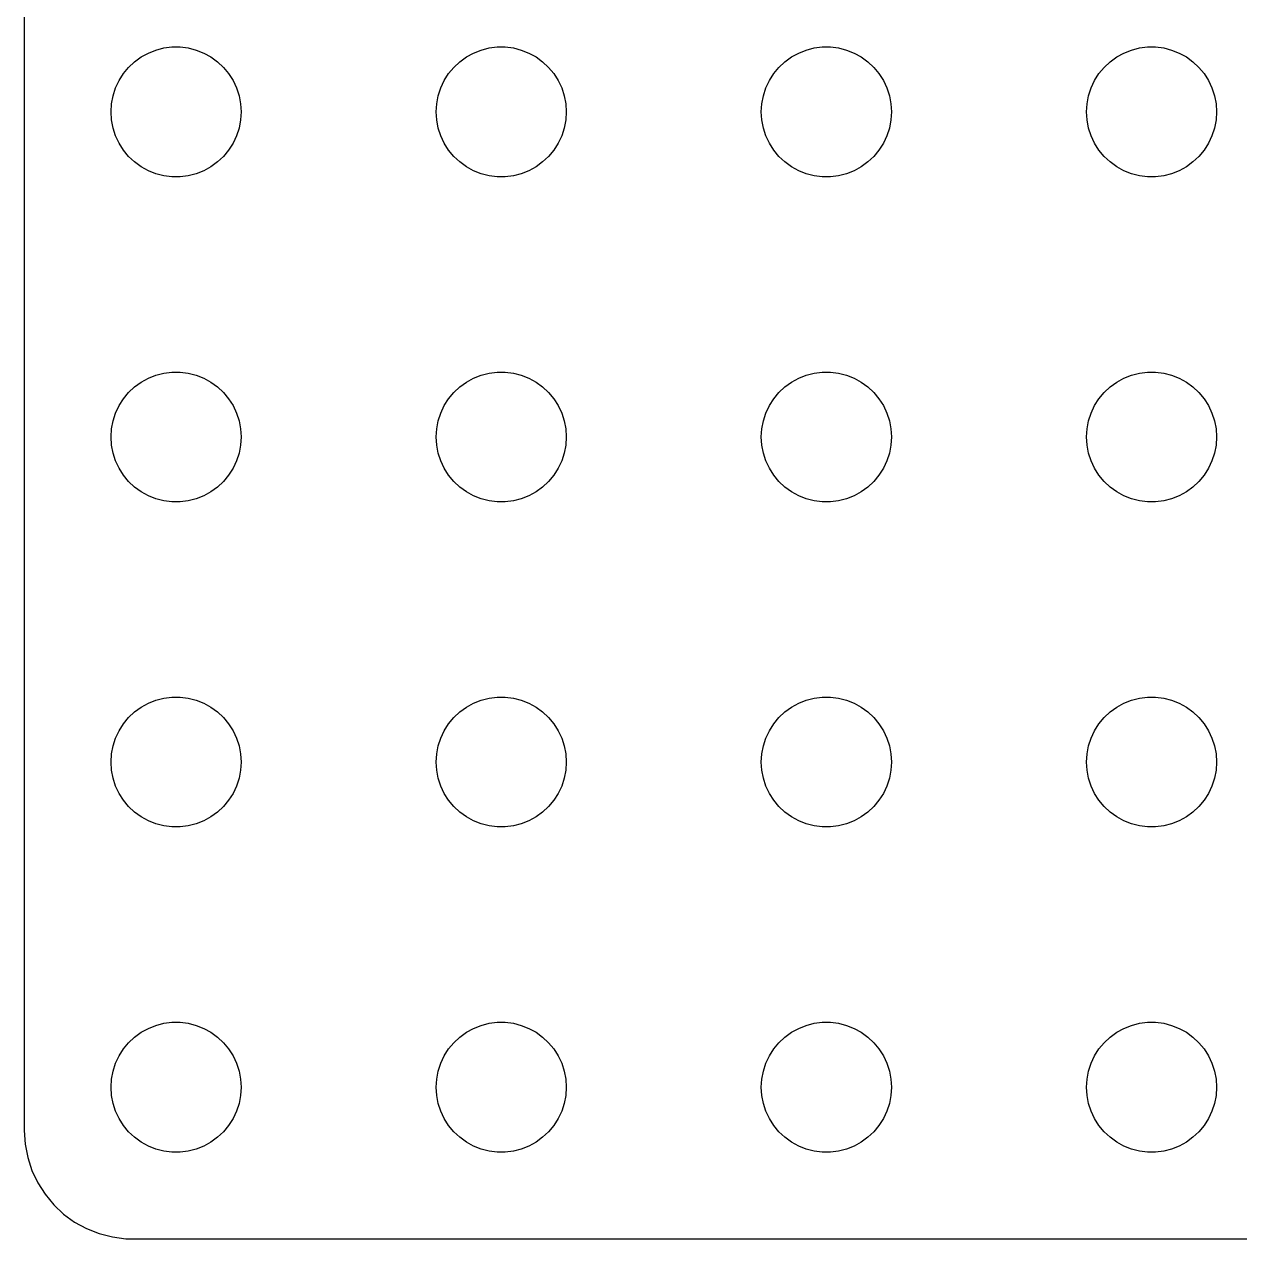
# Model space of a CAD drawing. Header units: metres. Extents: x -112 to 112, y -104 to 104.
# Drawn here: x -112 to -55.9, y -104.5 to -48.5 of the extents above; entities that cross this region are included whole.
import ezdxf

# ---------------------------------------------------------------- set-up
doc = ezdxf.new("R2010")
doc.units = ezdxf.units.M

msp = doc.modelspace()

# ---------------------------------------------------------------- linework, layer by layer
for p, q in [((-112, 99.5), (-112, -99.5)), ((-106.607, -49.967), (-106.277, -49.7855)), ((-106.277, -49.7855), (-105.927, -49.6468)), ((-105.927, -49.6468), (-105.562, -49.5531)), ((-105.562, -49.5531), (-105.188, -49.5059)), ((-105.188, -49.5059), (-104.812, -49.5059)), ((-104.812, -49.5059), (-104.438, -49.5531)), ((-104.438, -49.5531), (-104.073, -49.6468)), ((-104.073, -49.6468), (-103.723, -49.7855)), ((-103.723, -49.7855), (-103.393, -49.967)), ((-91.6075, -49.967), (-91.2773, -49.7855)), ((-91.2773, -49.7855), (-90.927, -49.6468)), ((-90.927, -49.6468), (-90.5621, -49.5531)), ((-90.5621, -49.5531), (-90.1884, -49.5059)), ((-90.1884, -49.5059), (-89.8116, -49.5059)), ((-89.8116, -49.5059), (-89.4379, -49.5531)), ((-89.4379, -49.5531), (-89.073, -49.6468)), ((-89.073, -49.6468), (-88.7227, -49.7855)), ((-88.7227, -49.7855), (-88.3925, -49.967)), ((-76.6075, -49.967), (-76.2773, -49.7855)), ((-76.2773, -49.7855), (-75.927, -49.6468)), ((-75.927, -49.6468), (-75.5621, -49.5531)), ((-75.5621, -49.5531), (-75.1884, -49.5059)), ((-75.1884, -49.5059), (-74.8116, -49.5059)), ((-74.8116, -49.5059), (-74.4379, -49.5531)), ((-74.4379, -49.5531), (-74.073, -49.6468)), ((-74.073, -49.6468), (-73.7227, -49.7855)), ((-73.7227, -49.7855), (-73.3925, -49.967)), ((-61.6075, -49.967), (-61.2773, -49.7855)), ((-61.2773, -49.7855), (-60.927, -49.6468)), ((-60.927, -49.6468), (-60.5621, -49.5531)), ((-60.5621, -49.5531), (-60.1884, -49.5059)), ((-60.1884, -49.5059), (-59.8116, -49.5059)), ((-59.8116, -49.5059), (-59.4379, -49.5531)), ((-59.4379, -49.5531), (-59.0729, -49.6468)), ((-59.0729, -49.6468), (-58.7227, -49.7855)), ((-58.7227, -49.7855), (-58.3925, -49.967)), ((-107.427, -50.7366), (-107.187, -50.4464)), ((-107.187, -50.4464), (-106.912, -50.1885)), ((-106.912, -50.1885), (-106.607, -49.967)), ((-103.393, -49.967), (-103.088, -50.1885)), ((-103.088, -50.1885), (-102.813, -50.4464)), ((-102.813, -50.4464), (-102.573, -50.7366)), ((-92.427, -50.7366), (-92.1869, -50.4464)), ((-92.1869, -50.4464), (-91.9123, -50.1885)), ((-91.9123, -50.1885), (-91.6075, -49.967)), ((-88.3925, -49.967), (-88.0877, -50.1885)), ((-88.0877, -50.1885), (-87.8131, -50.4464)), ((-87.8131, -50.4464), (-87.573, -50.7366)), ((-77.427, -50.7366), (-77.1869, -50.4464)), ((-77.1869, -50.4464), (-76.9123, -50.1885)), ((-76.9123, -50.1885), (-76.6075, -49.967)), ((-73.3925, -49.967), (-73.0877, -50.1885)), ((-73.0877, -50.1885), (-72.8131, -50.4464)), ((-72.8131, -50.4464), (-72.573, -50.7366)), ((-62.427, -50.7366), (-62.1869, -50.4464)), ((-62.1869, -50.4464), (-61.9123, -50.1885)), ((-61.9123, -50.1885), (-61.6075, -49.967)), ((-58.3925, -49.967), (-58.0877, -50.1885)), ((-58.0877, -50.1885), (-57.8131, -50.4464)), ((-57.8131, -50.4464), (-57.5729, -50.7366)), ((-107.629, -51.0547), (-107.427, -50.7366)), ((-102.573, -50.7366), (-102.371, -51.0547)), ((-92.6289, -51.0547), (-92.427, -50.7366)), ((-87.573, -50.7366), (-87.3711, -51.0547)), ((-77.6289, -51.0547), (-77.427, -50.7366)), ((-72.573, -50.7366), (-72.3711, -51.0547)), ((-62.6289, -51.0547), (-62.427, -50.7366)), ((-57.5729, -50.7366), (-57.3711, -51.0547)), ((-107.906, -51.7539), (-107.789, -51.3956)), ((-107.789, -51.3956), (-107.629, -51.0547)), ((-102.371, -51.0547), (-102.211, -51.3956)), ((-102.211, -51.3956), (-102.094, -51.7539)), ((-92.9057, -51.7539), (-92.7893, -51.3956)), ((-92.7893, -51.3956), (-92.6289, -51.0547)), ((-87.3711, -51.0547), (-87.2107, -51.3956)), ((-87.2107, -51.3956), (-87.0943, -51.7539)), ((-77.9057, -51.7539), (-77.7893, -51.3956)), ((-77.7893, -51.3956), (-77.6289, -51.0547)), ((-72.3711, -51.0547), (-72.2107, -51.3956)), ((-72.2107, -51.3956), (-72.0943, -51.7539)), ((-62.9057, -51.7539), (-62.7893, -51.3956)), ((-62.7893, -51.3956), (-62.6289, -51.0547)), ((-57.3711, -51.0547), (-57.2107, -51.3956)), ((-57.2107, -51.3956), (-57.0942, -51.7539)), ((-108, -52.5), (-107.976, -52.124)), ((-107.976, -52.124), (-107.906, -51.7539)), ((-102.094, -51.7539), (-102.024, -52.124)), ((-102.024, -52.124), (-102, -52.5)), ((-93, -52.5), (-92.9763, -52.124)), ((-92.9763, -52.124), (-92.9057, -51.7539)), ((-87.0943, -51.7539), (-87.0237, -52.124)), ((-87.0237, -52.124), (-87, -52.5)), ((-78, -52.5), (-77.9763, -52.124)), ((-77.9763, -52.124), (-77.9057, -51.7539)), ((-72.0943, -51.7539), (-72.0237, -52.124)), ((-72.0237, -52.124), (-72, -52.5)), ((-63, -52.5), (-62.9763, -52.124)), ((-62.9763, -52.124), (-62.9057, -51.7539)), ((-57.0942, -51.7539), (-57.0237, -52.124)), ((-57.0237, -52.124), (-57, -52.5)), ((-107.976, -52.876), (-108, -52.5)), ((-102, -52.5), (-102.024, -52.876)), ((-92.9763, -52.876), (-93, -52.5)), ((-87, -52.5), (-87.0237, -52.876)), ((-77.9763, -52.876), (-78, -52.5)), ((-72, -52.5), (-72.0237, -52.876)), ((-62.9763, -52.876), (-63, -52.5)), ((-57, -52.5), (-57.0237, -52.876)), ((-107.906, -53.2461), (-107.976, -52.876)), ((-107.789, -53.6044), (-107.906, -53.2461)), ((-102.094, -53.2461), (-102.211, -53.6044)), ((-102.024, -52.876), (-102.094, -53.2461)), ((-92.9057, -53.2461), (-92.9763, -52.876)), ((-92.7893, -53.6044), (-92.9057, -53.2461)), ((-87.0943, -53.2461), (-87.2107, -53.6044)), ((-87.0237, -52.876), (-87.0943, -53.2461)), ((-77.9057, -53.2461), (-77.9763, -52.876)), ((-77.7893, -53.6044), (-77.9057, -53.2461)), ((-72.0943, -53.2461), (-72.2107, -53.6044)), ((-72.0237, -52.876), (-72.0943, -53.2461)), ((-62.9057, -53.2461), (-62.9763, -52.876)), ((-62.7893, -53.6044), (-62.9057, -53.2461)), ((-57.0942, -53.2461), (-57.2107, -53.6044)), ((-57.0237, -52.876), (-57.0942, -53.2461)), ((-107.629, -53.9453), (-107.789, -53.6044)), ((-102.211, -53.6044), (-102.371, -53.9453)), ((-92.6289, -53.9453), (-92.7893, -53.6044)), ((-87.2107, -53.6044), (-87.3711, -53.9453)), ((-77.6289, -53.9453), (-77.7893, -53.6044)), ((-72.2107, -53.6044), (-72.3711, -53.9453)), ((-62.6289, -53.9453), (-62.7893, -53.6044)), ((-57.2107, -53.6044), (-57.3711, -53.9453)), ((-107.427, -54.2634), (-107.629, -53.9453)), ((-107.187, -54.5536), (-107.427, -54.2634)), ((-102.573, -54.2634), (-102.813, -54.5536)), ((-102.371, -53.9453), (-102.573, -54.2634)), ((-92.427, -54.2634), (-92.6289, -53.9453)), ((-92.1869, -54.5536), (-92.427, -54.2634)), ((-87.573, -54.2634), (-87.8131, -54.5536)), ((-87.3711, -53.9453), (-87.573, -54.2634)), ((-77.427, -54.2634), (-77.6289, -53.9453)), ((-77.1869, -54.5536), (-77.427, -54.2634)), ((-72.573, -54.2634), (-72.8131, -54.5536)), ((-72.3711, -53.9453), (-72.573, -54.2634)), ((-62.427, -54.2634), (-62.6289, -53.9453)), ((-62.1869, -54.5536), (-62.427, -54.2634)), ((-57.5729, -54.2634), (-57.8131, -54.5536)), ((-57.3711, -53.9453), (-57.5729, -54.2634)), ((-106.912, -54.8115), (-107.187, -54.5536)), ((-106.607, -55.033), (-106.912, -54.8115)), ((-103.088, -54.8115), (-103.393, -55.033)), ((-102.813, -54.5536), (-103.088, -54.8115)), ((-91.9123, -54.8115), (-92.1869, -54.5536)), ((-91.6075, -55.033), (-91.9123, -54.8115)), ((-88.0877, -54.8115), (-88.3925, -55.033)), ((-87.8131, -54.5536), (-88.0877, -54.8115)), ((-76.9123, -54.8115), (-77.1869, -54.5536)), ((-76.6075, -55.033), (-76.9123, -54.8115)), ((-73.0877, -54.8115), (-73.3925, -55.033)), ((-72.8131, -54.5536), (-73.0877, -54.8115)), ((-61.9123, -54.8115), (-62.1869, -54.5536)), ((-61.6075, -55.033), (-61.9123, -54.8115)), ((-58.0877, -54.8115), (-58.3925, -55.033)), ((-57.8131, -54.5536), (-58.0877, -54.8115)), ((-106.277, -55.2145), (-106.607, -55.033)), ((-105.927, -55.3532), (-106.277, -55.2145)), ((-105.562, -55.4469), (-105.927, -55.3532)), ((-105.188, -55.4941), (-105.562, -55.4469)), ((-104.812, -55.4941), (-105.188, -55.4941)), ((-104.438, -55.4469), (-104.812, -55.4941)), ((-104.073, -55.3532), (-104.438, -55.4469)), ((-103.723, -55.2145), (-104.073, -55.3532)), ((-103.393, -55.033), (-103.723, -55.2145)), ((-91.2773, -55.2145), (-91.6075, -55.033)), ((-90.927, -55.3532), (-91.2773, -55.2145)), ((-90.5621, -55.4469), (-90.927, -55.3532)), ((-90.1884, -55.4941), (-90.5621, -55.4469)), ((-89.8116, -55.4941), (-90.1884, -55.4941)), ((-89.4379, -55.4469), (-89.8116, -55.4941)), ((-89.073, -55.3532), (-89.4379, -55.4469)), ((-88.7227, -55.2145), (-89.073, -55.3532)), ((-88.3925, -55.033), (-88.7227, -55.2145)), ((-76.2773, -55.2145), (-76.6075, -55.033)), ((-75.927, -55.3532), (-76.2773, -55.2145)), ((-75.5621, -55.4469), (-75.927, -55.3532)), ((-75.1884, -55.4941), (-75.5621, -55.4469)), ((-74.8116, -55.4941), (-75.1884, -55.4941)), ((-74.4379, -55.4469), (-74.8116, -55.4941)), ((-74.073, -55.3532), (-74.4379, -55.4469)), ((-73.7227, -55.2145), (-74.073, -55.3532)), ((-73.3925, -55.033), (-73.7227, -55.2145)), ((-61.2773, -55.2145), (-61.6075, -55.033)), ((-60.927, -55.3532), (-61.2773, -55.2145)), ((-60.5621, -55.4469), (-60.927, -55.3532)), ((-60.1884, -55.4941), (-60.5621, -55.4469)), ((-59.8116, -55.4941), (-60.1884, -55.4941)), ((-59.4379, -55.4469), (-59.8116, -55.4941)), ((-59.0729, -55.3532), (-59.4379, -55.4469)), ((-58.7227, -55.2145), (-59.0729, -55.3532)), ((-58.3925, -55.033), (-58.7227, -55.2145)), ((-106.912, -65.1885), (-106.607, -64.967)), ((-106.607, -64.967), (-106.277, -64.7855)), ((-106.277, -64.7855), (-105.927, -64.6468)), ((-105.927, -64.6468), (-105.562, -64.5531)), ((-105.562, -64.5531), (-105.188, -64.5059)), ((-105.188, -64.5059), (-104.812, -64.5059)), ((-104.812, -64.5059), (-104.438, -64.5531)), ((-104.438, -64.5531), (-104.073, -64.6468)), ((-104.073, -64.6468), (-103.723, -64.7855)), ((-103.723, -64.7855), (-103.393, -64.967)), ((-103.393, -64.967), (-103.088, -65.1885)), ((-91.9123, -65.1885), (-91.6075, -64.967)), ((-91.6075, -64.967), (-91.2773, -64.7855)), ((-91.2773, -64.7855), (-90.927, -64.6468)), ((-90.927, -64.6468), (-90.5621, -64.5531)), ((-90.5621, -64.5531), (-90.1884, -64.5059)), ((-90.1884, -64.5059), (-89.8116, -64.5059)), ((-89.8116, -64.5059), (-89.4379, -64.5531)), ((-89.4379, -64.5531), (-89.073, -64.6468)), ((-89.073, -64.6468), (-88.7227, -64.7855)), ((-88.7227, -64.7855), (-88.3925, -64.967)), ((-88.3925, -64.967), (-88.0877, -65.1885)), ((-76.9123, -65.1885), (-76.6075, -64.967)), ((-76.6075, -64.967), (-76.2773, -64.7855)), ((-76.2773, -64.7855), (-75.927, -64.6468)), ((-75.927, -64.6468), (-75.5621, -64.5531)), ((-75.5621, -64.5531), (-75.1884, -64.5059)), ((-75.1884, -64.5059), (-74.8116, -64.5059)), ((-74.8116, -64.5059), (-74.4379, -64.5531)), ((-74.4379, -64.5531), (-74.073, -64.6468)), ((-74.073, -64.6468), (-73.7227, -64.7855)), ((-73.7227, -64.7855), (-73.3925, -64.967)), ((-73.3925, -64.967), (-73.0877, -65.1885)), ((-61.9123, -65.1885), (-61.6075, -64.967)), ((-61.6075, -64.967), (-61.2773, -64.7855)), ((-61.2773, -64.7855), (-60.927, -64.6468)), ((-60.927, -64.6468), (-60.5621, -64.5531)), ((-60.5621, -64.5531), (-60.1884, -64.5059)), ((-60.1884, -64.5059), (-59.8116, -64.5059)), ((-59.8116, -64.5059), (-59.4379, -64.5531)), ((-59.4379, -64.5531), (-59.0729, -64.6468)), ((-59.0729, -64.6468), (-58.7227, -64.7855)), ((-58.7227, -64.7855), (-58.3925, -64.967)), ((-58.3925, -64.967), (-58.0877, -65.1885)), ((-107.427, -65.7366), (-107.187, -65.4464)), ((-107.187, -65.4464), (-106.912, -65.1885)), ((-103.088, -65.1885), (-102.813, -65.4464)), ((-102.813, -65.4464), (-102.573, -65.7366)), ((-92.427, -65.7366), (-92.1869, -65.4464)), ((-92.1869, -65.4464), (-91.9123, -65.1885)), ((-88.0877, -65.1885), (-87.8131, -65.4464)), ((-87.8131, -65.4464), (-87.573, -65.7366)), ((-77.427, -65.7366), (-77.1869, -65.4464)), ((-77.1869, -65.4464), (-76.9123, -65.1885)), ((-73.0877, -65.1885), (-72.8131, -65.4464)), ((-72.8131, -65.4464), (-72.573, -65.7366)), ((-62.427, -65.7366), (-62.1869, -65.4464)), ((-62.1869, -65.4464), (-61.9123, -65.1885)), ((-58.0877, -65.1885), (-57.8131, -65.4464)), ((-57.8131, -65.4464), (-57.5729, -65.7366)), ((-107.789, -66.3956), (-107.629, -66.0547)), ((-107.629, -66.0547), (-107.427, -65.7366)), ((-102.573, -65.7366), (-102.371, -66.0547)), ((-102.371, -66.0547), (-102.211, -66.3956)), ((-92.7893, -66.3956), (-92.6289, -66.0547)), ((-92.6289, -66.0547), (-92.427, -65.7366)), ((-87.573, -65.7366), (-87.3711, -66.0547)), ((-87.3711, -66.0547), (-87.2107, -66.3956)), ((-77.7893, -66.3956), (-77.6289, -66.0547)), ((-77.6289, -66.0547), (-77.427, -65.7366)), ((-72.573, -65.7366), (-72.3711, -66.0547)), ((-72.3711, -66.0547), (-72.2107, -66.3956)), ((-62.7893, -66.3956), (-62.6289, -66.0547)), ((-62.6289, -66.0547), (-62.427, -65.7366)), ((-57.5729, -65.7366), (-57.3711, -66.0547)), ((-57.3711, -66.0547), (-57.2107, -66.3956)), ((-107.906, -66.7539), (-107.789, -66.3956)), ((-102.211, -66.3956), (-102.094, -66.7539)), ((-92.9057, -66.7539), (-92.7893, -66.3956)), ((-87.2107, -66.3956), (-87.0943, -66.7539)), ((-77.9057, -66.7539), (-77.7893, -66.3956)), ((-72.2107, -66.3956), (-72.0943, -66.7539)), ((-62.9057, -66.7539), (-62.7893, -66.3956)), ((-57.2107, -66.3956), (-57.0942, -66.7539)), ((-108, -67.5), (-107.976, -67.124)), ((-107.976, -67.124), (-107.906, -66.7539)), ((-102.094, -66.7539), (-102.024, -67.124)), ((-102.024, -67.124), (-102, -67.5)), ((-93, -67.5), (-92.9763, -67.124)), ((-92.9763, -67.124), (-92.9057, -66.7539)), ((-87.0943, -66.7539), (-87.0237, -67.124)), ((-87.0237, -67.124), (-87, -67.5)), ((-78, -67.5), (-77.9763, -67.124)), ((-77.9763, -67.124), (-77.9057, -66.7539)), ((-72.0943, -66.7539), (-72.0237, -67.124)), ((-72.0237, -67.124), (-72, -67.5)), ((-63, -67.5), (-62.9763, -67.124)), ((-62.9763, -67.124), (-62.9057, -66.7539)), ((-57.0942, -66.7539), (-57.0237, -67.124)), ((-57.0237, -67.124), (-57, -67.5)), ((-107.976, -67.876), (-108, -67.5)), ((-102, -67.5), (-102.024, -67.876)), ((-92.9763, -67.876), (-93, -67.5)), ((-87, -67.5), (-87.0237, -67.876)), ((-77.9763, -67.876), (-78, -67.5)), ((-72, -67.5), (-72.0237, -67.876)), ((-62.9763, -67.876), (-63, -67.5)), ((-57, -67.5), (-57.0237, -67.876)), ((-107.906, -68.2461), (-107.976, -67.876)), ((-107.789, -68.6044), (-107.906, -68.2461)), ((-102.094, -68.2461), (-102.211, -68.6044)), ((-102.024, -67.876), (-102.094, -68.2461)), ((-92.9057, -68.2461), (-92.9763, -67.876)), ((-92.7893, -68.6044), (-92.9057, -68.2461)), ((-87.0943, -68.2461), (-87.2107, -68.6044)), ((-87.0237, -67.876), (-87.0943, -68.2461)), ((-77.9057, -68.2461), (-77.9763, -67.876)), ((-77.7893, -68.6044), (-77.9057, -68.2461)), ((-72.0943, -68.2461), (-72.2107, -68.6044)), ((-72.0237, -67.876), (-72.0943, -68.2461)), ((-62.9057, -68.2461), (-62.9763, -67.876)), ((-62.7893, -68.6044), (-62.9057, -68.2461)), ((-57.0942, -68.2461), (-57.2107, -68.6044)), ((-57.0237, -67.876), (-57.0942, -68.2461)), ((-107.629, -68.9453), (-107.789, -68.6044)), ((-107.427, -69.2634), (-107.629, -68.9453)), ((-102.371, -68.9453), (-102.573, -69.2634)), ((-102.211, -68.6044), (-102.371, -68.9453)), ((-92.6289, -68.9453), (-92.7893, -68.6044)), ((-92.427, -69.2634), (-92.6289, -68.9453)), ((-87.3711, -68.9453), (-87.573, -69.2634)), ((-87.2107, -68.6044), (-87.3711, -68.9453)), ((-77.6289, -68.9453), (-77.7893, -68.6044)), ((-77.427, -69.2634), (-77.6289, -68.9453)), ((-72.3711, -68.9453), (-72.573, -69.2634)), ((-72.2107, -68.6044), (-72.3711, -68.9453)), ((-62.6289, -68.9453), (-62.7893, -68.6044)), ((-62.427, -69.2634), (-62.6289, -68.9453)), ((-57.3711, -68.9453), (-57.5729, -69.2634)), ((-57.2107, -68.6044), (-57.3711, -68.9453)), ((-107.187, -69.5536), (-107.427, -69.2634)), ((-102.573, -69.2634), (-102.813, -69.5536)), ((-92.1869, -69.5536), (-92.427, -69.2634)), ((-87.573, -69.2634), (-87.8131, -69.5536)), ((-77.1869, -69.5536), (-77.427, -69.2634)), ((-72.573, -69.2634), (-72.8131, -69.5536)), ((-62.1869, -69.5536), (-62.427, -69.2634)), ((-57.5729, -69.2634), (-57.8131, -69.5536)), ((-106.912, -69.8115), (-107.187, -69.5536)), ((-106.607, -70.033), (-106.912, -69.8115)), ((-106.277, -70.2145), (-106.607, -70.033)), ((-103.393, -70.033), (-103.723, -70.2145)), ((-103.088, -69.8115), (-103.393, -70.033)), ((-102.813, -69.5536), (-103.088, -69.8115)), ((-91.9123, -69.8115), (-92.1869, -69.5536)), ((-91.6075, -70.033), (-91.9123, -69.8115)), ((-91.2773, -70.2145), (-91.6075, -70.033)), ((-88.3925, -70.033), (-88.7227, -70.2145)), ((-88.0877, -69.8115), (-88.3925, -70.033)), ((-87.8131, -69.5536), (-88.0877, -69.8115)), ((-76.9123, -69.8115), (-77.1869, -69.5536)), ((-76.6075, -70.033), (-76.9123, -69.8115)), ((-76.2773, -70.2145), (-76.6075, -70.033)), ((-73.3925, -70.033), (-73.7227, -70.2145)), ((-73.0877, -69.8115), (-73.3925, -70.033)), ((-72.8131, -69.5536), (-73.0877, -69.8115)), ((-61.9123, -69.8115), (-62.1869, -69.5536)), ((-61.6075, -70.033), (-61.9123, -69.8115)), ((-61.2773, -70.2145), (-61.6075, -70.033)), ((-58.3925, -70.033), (-58.7227, -70.2145)), ((-58.0877, -69.8115), (-58.3925, -70.033)), ((-57.8131, -69.5536), (-58.0877, -69.8115)), ((-105.927, -70.3532), (-106.277, -70.2145)), ((-105.562, -70.4469), (-105.927, -70.3532)), ((-105.188, -70.4941), (-105.562, -70.4469)), ((-104.812, -70.4941), (-105.188, -70.4941)), ((-104.438, -70.4469), (-104.812, -70.4941)), ((-104.073, -70.3532), (-104.438, -70.4469)), ((-103.723, -70.2145), (-104.073, -70.3532)), ((-90.927, -70.3532), (-91.2773, -70.2145)), ((-90.5621, -70.4469), (-90.927, -70.3532)), ((-90.1884, -70.4941), (-90.5621, -70.4469)), ((-89.8116, -70.4941), (-90.1884, -70.4941)), ((-89.4379, -70.4469), (-89.8116, -70.4941)), ((-89.073, -70.3532), (-89.4379, -70.4469)), ((-88.7227, -70.2145), (-89.073, -70.3532)), ((-75.927, -70.3532), (-76.2773, -70.2145)), ((-75.5621, -70.4469), (-75.927, -70.3532)), ((-75.1884, -70.4941), (-75.5621, -70.4469)), ((-74.8116, -70.4941), (-75.1884, -70.4941)), ((-74.4379, -70.4469), (-74.8116, -70.4941)), ((-74.073, -70.3532), (-74.4379, -70.4469)), ((-73.7227, -70.2145), (-74.073, -70.3532)), ((-60.927, -70.3532), (-61.2773, -70.2145)), ((-60.5621, -70.4469), (-60.927, -70.3532)), ((-60.1884, -70.4941), (-60.5621, -70.4469)), ((-59.8116, -70.4941), (-60.1884, -70.4941)), ((-59.4379, -70.4469), (-59.8116, -70.4941)), ((-59.0729, -70.3532), (-59.4379, -70.4469)), ((-58.7227, -70.2145), (-59.0729, -70.3532)), ((-105.927, -79.6468), (-105.562, -79.5531)), ((-105.562, -79.5531), (-105.188, -79.5059)), ((-105.188, -79.5059), (-104.812, -79.5059)), ((-104.812, -79.5059), (-104.438, -79.5531)), ((-104.438, -79.5531), (-104.073, -79.6468)), ((-90.927, -79.6468), (-90.5621, -79.5531)), ((-90.5621, -79.5531), (-90.1884, -79.5059)), ((-90.1884, -79.5059), (-89.8116, -79.5059)), ((-89.8116, -79.5059), (-89.4379, -79.5531)), ((-89.4379, -79.5531), (-89.073, -79.6468)), ((-75.927, -79.6468), (-75.5621, -79.5531)), ((-75.5621, -79.5531), (-75.1884, -79.5059)), ((-75.1884, -79.5059), (-74.8116, -79.5059)), ((-74.8116, -79.5059), (-74.4379, -79.5531)), ((-74.4379, -79.5531), (-74.073, -79.6468)), ((-60.927, -79.6468), (-60.5621, -79.5531)), ((-60.5621, -79.5531), (-60.1884, -79.5059)), ((-60.1884, -79.5059), (-59.8116, -79.5059)), ((-59.8116, -79.5059), (-59.4379, -79.5531)), ((-59.4379, -79.5531), (-59.0729, -79.6468)), ((-106.912, -80.1885), (-106.607, -79.967)), ((-106.607, -79.967), (-106.277, -79.7855)), ((-106.277, -79.7855), (-105.927, -79.6468)), ((-104.073, -79.6468), (-103.723, -79.7855)), ((-103.723, -79.7855), (-103.393, -79.967)), ((-103.393, -79.967), (-103.088, -80.1885)), ((-91.9123, -80.1885), (-91.6075, -79.967)), ((-91.6075, -79.967), (-91.2773, -79.7855)), ((-91.2773, -79.7855), (-90.927, -79.6468)), ((-89.073, -79.6468), (-88.7227, -79.7855)), ((-88.7227, -79.7855), (-88.3925, -79.967)), ((-88.3925, -79.967), (-88.0877, -80.1885)), ((-76.9123, -80.1885), (-76.6075, -79.967)), ((-76.6075, -79.967), (-76.2773, -79.7855)), ((-76.2773, -79.7855), (-75.927, -79.6468)), ((-74.073, -79.6468), (-73.7227, -79.7855)), ((-73.7227, -79.7855), (-73.3925, -79.967)), ((-73.3925, -79.967), (-73.0877, -80.1885)), ((-61.9123, -80.1885), (-61.6075, -79.967)), ((-61.6075, -79.967), (-61.2773, -79.7855)), ((-61.2773, -79.7855), (-60.927, -79.6468)), ((-59.0729, -79.6468), (-58.7227, -79.7855)), ((-58.7227, -79.7855), (-58.3925, -79.967)), ((-58.3925, -79.967), (-58.0877, -80.1885)), ((-107.629, -81.0547), (-107.427, -80.7366)), ((-107.427, -80.7366), (-107.187, -80.4464)), ((-107.187, -80.4464), (-106.912, -80.1885)), ((-103.088, -80.1885), (-102.813, -80.4464)), ((-102.813, -80.4464), (-102.573, -80.7366)), ((-102.573, -80.7366), (-102.371, -81.0547)), ((-92.6289, -81.0547), (-92.427, -80.7366)), ((-92.427, -80.7366), (-92.1869, -80.4464)), ((-92.1869, -80.4464), (-91.9123, -80.1885)), ((-88.0877, -80.1885), (-87.8131, -80.4464)), ((-87.8131, -80.4464), (-87.573, -80.7366)), ((-87.573, -80.7366), (-87.3711, -81.0547)), ((-77.6289, -81.0547), (-77.427, -80.7366)), ((-77.427, -80.7366), (-77.1869, -80.4464)), ((-77.1869, -80.4464), (-76.9123, -80.1885)), ((-73.0877, -80.1885), (-72.8131, -80.4464)), ((-72.8131, -80.4464), (-72.573, -80.7366)), ((-72.573, -80.7366), (-72.3711, -81.0547)), ((-62.6289, -81.0547), (-62.427, -80.7366)), ((-62.427, -80.7366), (-62.1869, -80.4464)), ((-62.1869, -80.4464), (-61.9123, -80.1885)), ((-58.0877, -80.1885), (-57.8131, -80.4464)), ((-57.8131, -80.4464), (-57.5729, -80.7366)), ((-57.5729, -80.7366), (-57.3711, -81.0547)), ((-107.789, -81.3956), (-107.629, -81.0547)), ((-102.371, -81.0547), (-102.211, -81.3956)), ((-92.7893, -81.3956), (-92.6289, -81.0547)), ((-87.3711, -81.0547), (-87.2107, -81.3956)), ((-77.7893, -81.3956), (-77.6289, -81.0547)), ((-72.3711, -81.0547), (-72.2107, -81.3956)), ((-62.7893, -81.3956), (-62.6289, -81.0547)), ((-57.3711, -81.0547), (-57.2107, -81.3956)), ((-107.976, -82.124), (-107.906, -81.7539)), ((-107.906, -81.7539), (-107.789, -81.3956)), ((-102.211, -81.3956), (-102.094, -81.7539)), ((-102.094, -81.7539), (-102.024, -82.124)), ((-92.9763, -82.124), (-92.9057, -81.7539)), ((-92.9057, -81.7539), (-92.7893, -81.3956)), ((-87.2107, -81.3956), (-87.0943, -81.7539)), ((-87.0943, -81.7539), (-87.0237, -82.124)), ((-77.9763, -82.124), (-77.9057, -81.7539)), ((-77.9057, -81.7539), (-77.7893, -81.3956)), ((-72.2107, -81.3956), (-72.0943, -81.7539)), ((-72.0943, -81.7539), (-72.0237, -82.124)), ((-62.9763, -82.124), (-62.9057, -81.7539)), ((-62.9057, -81.7539), (-62.7893, -81.3956)), ((-57.2107, -81.3956), (-57.0942, -81.7539)), ((-57.0942, -81.7539), (-57.0237, -82.124)), ((-108, -82.5), (-107.976, -82.124)), ((-102.024, -82.124), (-102, -82.5)), ((-93, -82.5), (-92.9763, -82.124)), ((-87.0237, -82.124), (-87, -82.5)), ((-78, -82.5), (-77.9763, -82.124)), ((-72.0237, -82.124), (-72, -82.5)), ((-63, -82.5), (-62.9763, -82.124)), ((-57.0237, -82.124), (-57, -82.5)), ((-107.976, -82.876), (-108, -82.5)), ((-107.906, -83.2461), (-107.976, -82.876)), ((-102.024, -82.876), (-102.094, -83.2461)), ((-102, -82.5), (-102.024, -82.876)), ((-92.9763, -82.876), (-93, -82.5)), ((-92.9057, -83.2461), (-92.9763, -82.876)), ((-87.0237, -82.876), (-87.0943, -83.2461)), ((-87, -82.5), (-87.0237, -82.876)), ((-77.9763, -82.876), (-78, -82.5)), ((-77.9057, -83.2461), (-77.9763, -82.876)), ((-72.0237, -82.876), (-72.0943, -83.2461)), ((-72, -82.5), (-72.0237, -82.876)), ((-62.9763, -82.876), (-63, -82.5)), ((-62.9057, -83.2461), (-62.9763, -82.876)), ((-57.0237, -82.876), (-57.0942, -83.2461)), ((-57, -82.5), (-57.0237, -82.876)), ((-107.789, -83.6044), (-107.906, -83.2461)), ((-102.094, -83.2461), (-102.211, -83.6044)), ((-92.7893, -83.6044), (-92.9057, -83.2461)), ((-87.0943, -83.2461), (-87.2107, -83.6044)), ((-77.7893, -83.6044), (-77.9057, -83.2461)), ((-72.0943, -83.2461), (-72.2107, -83.6044)), ((-62.7893, -83.6044), (-62.9057, -83.2461)), ((-57.0942, -83.2461), (-57.2107, -83.6044)), ((-107.629, -83.9453), (-107.789, -83.6044)), ((-107.427, -84.2634), (-107.629, -83.9453)), ((-102.371, -83.9453), (-102.573, -84.2634)), ((-102.211, -83.6044), (-102.371, -83.9453)), ((-92.6289, -83.9453), (-92.7893, -83.6044)), ((-92.427, -84.2634), (-92.6289, -83.9453)), ((-87.3711, -83.9453), (-87.573, -84.2634)), ((-87.2107, -83.6044), (-87.3711, -83.9453)), ((-77.6289, -83.9453), (-77.7893, -83.6044)), ((-77.427, -84.2634), (-77.6289, -83.9453)), ((-72.3711, -83.9453), (-72.573, -84.2634)), ((-72.2107, -83.6044), (-72.3711, -83.9453)), ((-62.6289, -83.9453), (-62.7893, -83.6044)), ((-62.427, -84.2634), (-62.6289, -83.9453)), ((-57.3711, -83.9453), (-57.5729, -84.2634)), ((-57.2107, -83.6044), (-57.3711, -83.9453)), ((-107.187, -84.5536), (-107.427, -84.2634)), ((-106.912, -84.8115), (-107.187, -84.5536)), ((-102.813, -84.5536), (-103.088, -84.8115)), ((-102.573, -84.2634), (-102.813, -84.5536)), ((-92.1869, -84.5536), (-92.427, -84.2634)), ((-91.9123, -84.8115), (-92.1869, -84.5536)), ((-87.8131, -84.5536), (-88.0877, -84.8115)), ((-87.573, -84.2634), (-87.8131, -84.5536)), ((-77.1869, -84.5536), (-77.427, -84.2634)), ((-76.9123, -84.8115), (-77.1869, -84.5536)), ((-72.8131, -84.5536), (-73.0877, -84.8115)), ((-72.573, -84.2634), (-72.8131, -84.5536)), ((-62.1869, -84.5536), (-62.427, -84.2634)), ((-61.9123, -84.8115), (-62.1869, -84.5536)), ((-57.8131, -84.5536), (-58.0877, -84.8115)), ((-57.5729, -84.2634), (-57.8131, -84.5536)), ((-106.607, -85.033), (-106.912, -84.8115)), ((-106.277, -85.2145), (-106.607, -85.033)), ((-105.927, -85.3532), (-106.277, -85.2145)), ((-103.723, -85.2145), (-104.073, -85.3532)), ((-103.393, -85.033), (-103.723, -85.2145)), ((-103.088, -84.8115), (-103.393, -85.033)), ((-91.6075, -85.033), (-91.9123, -84.8115)), ((-91.2773, -85.2145), (-91.6075, -85.033)), ((-90.927, -85.3532), (-91.2773, -85.2145)), ((-88.7227, -85.2145), (-89.073, -85.3532)), ((-88.3925, -85.033), (-88.7227, -85.2145)), ((-88.0877, -84.8115), (-88.3925, -85.033)), ((-76.6075, -85.033), (-76.9123, -84.8115)), ((-76.2773, -85.2145), (-76.6075, -85.033)), ((-75.927, -85.3532), (-76.2773, -85.2145)), ((-73.7227, -85.2145), (-74.073, -85.3532)), ((-73.3925, -85.033), (-73.7227, -85.2145)), ((-73.0877, -84.8115), (-73.3925, -85.033)), ((-61.6075, -85.033), (-61.9123, -84.8115)), ((-61.2773, -85.2145), (-61.6075, -85.033)), ((-60.927, -85.3532), (-61.2773, -85.2145)), ((-58.7227, -85.2145), (-59.0729, -85.3532)), ((-58.3925, -85.033), (-58.7227, -85.2145)), ((-58.0877, -84.8115), (-58.3925, -85.033)), ((-105.562, -85.4469), (-105.927, -85.3532)), ((-105.188, -85.4941), (-105.562, -85.4469)), ((-104.812, -85.4941), (-105.188, -85.4941)), ((-104.438, -85.4469), (-104.812, -85.4941)), ((-104.073, -85.3532), (-104.438, -85.4469)), ((-90.5621, -85.4469), (-90.927, -85.3532)), ((-90.1884, -85.4941), (-90.5621, -85.4469)), ((-89.8116, -85.4941), (-90.1884, -85.4941)), ((-89.4379, -85.4469), (-89.8116, -85.4941)), ((-89.073, -85.3532), (-89.4379, -85.4469)), ((-75.5621, -85.4469), (-75.927, -85.3532)), ((-75.1884, -85.4941), (-75.5621, -85.4469)), ((-74.8116, -85.4941), (-75.1884, -85.4941)), ((-74.4379, -85.4469), (-74.8116, -85.4941)), ((-74.073, -85.3532), (-74.4379, -85.4469)), ((-60.5621, -85.4469), (-60.927, -85.3532)), ((-60.1884, -85.4941), (-60.5621, -85.4469)), ((-59.8116, -85.4941), (-60.1884, -85.4941)), ((-59.4379, -85.4469), (-59.8116, -85.4941)), ((-59.0729, -85.3532), (-59.4379, -85.4469)), ((-106.277, -94.7855), (-105.927, -94.6468)), ((-105.927, -94.6468), (-105.562, -94.5531)), ((-105.562, -94.5531), (-105.188, -94.5059)), ((-105.188, -94.5059), (-104.812, -94.5059)), ((-104.812, -94.5059), (-104.438, -94.5531)), ((-104.438, -94.5531), (-104.073, -94.6468)), ((-104.073, -94.6468), (-103.723, -94.7855)), ((-91.2773, -94.7855), (-90.927, -94.6468)), ((-90.927, -94.6468), (-90.5621, -94.5531)), ((-90.5621, -94.5531), (-90.1884, -94.5059)), ((-90.1884, -94.5059), (-89.8116, -94.5059)), ((-89.8116, -94.5059), (-89.4379, -94.5531)), ((-89.4379, -94.5531), (-89.073, -94.6468)), ((-89.073, -94.6468), (-88.7227, -94.7855)), ((-76.2773, -94.7855), (-75.927, -94.6468)), ((-75.927, -94.6468), (-75.5621, -94.5531)), ((-75.5621, -94.5531), (-75.1884, -94.5059)), ((-75.1884, -94.5059), (-74.8116, -94.5059)), ((-74.8116, -94.5059), (-74.4379, -94.5531)), ((-74.4379, -94.5531), (-74.073, -94.6468)), ((-74.073, -94.6468), (-73.7227, -94.7855)), ((-61.2773, -94.7855), (-60.927, -94.6468)), ((-60.927, -94.6468), (-60.5621, -94.5531)), ((-60.5621, -94.5531), (-60.1884, -94.5059)), ((-60.1884, -94.5059), (-59.8116, -94.5059)), ((-59.8116, -94.5059), (-59.4379, -94.5531)), ((-59.4379, -94.5531), (-59.0729, -94.6468)), ((-59.0729, -94.6468), (-58.7227, -94.7855)), ((-107.187, -95.4464), (-106.912, -95.1885)), ((-106.912, -95.1885), (-106.607, -94.967)), ((-106.607, -94.967), (-106.277, -94.7855)), ((-103.723, -94.7855), (-103.393, -94.967)), ((-103.393, -94.967), (-103.088, -95.1885)), ((-103.088, -95.1885), (-102.813, -95.4464)), ((-92.1869, -95.4464), (-91.9123, -95.1885)), ((-91.9123, -95.1885), (-91.6075, -94.967)), ((-91.6075, -94.967), (-91.2773, -94.7855)), ((-88.7227, -94.7855), (-88.3925, -94.967)), ((-88.3925, -94.967), (-88.0877, -95.1885)), ((-88.0877, -95.1885), (-87.8131, -95.4464)), ((-77.1869, -95.4464), (-76.9123, -95.1885)), ((-76.9123, -95.1885), (-76.6075, -94.967)), ((-76.6075, -94.967), (-76.2773, -94.7855)), ((-73.7227, -94.7855), (-73.3925, -94.967)), ((-73.3925, -94.967), (-73.0877, -95.1885)), ((-73.0877, -95.1885), (-72.8131, -95.4464)), ((-62.1869, -95.4464), (-61.9123, -95.1885)), ((-61.9123, -95.1885), (-61.6075, -94.967)), ((-61.6075, -94.967), (-61.2773, -94.7855)), ((-58.7227, -94.7855), (-58.3925, -94.967)), ((-58.3925, -94.967), (-58.0877, -95.1885)), ((-58.0877, -95.1885), (-57.8131, -95.4464)), ((-107.629, -96.0547), (-107.427, -95.7366)), ((-107.427, -95.7366), (-107.187, -95.4464)), ((-102.813, -95.4464), (-102.573, -95.7366)), ((-102.573, -95.7366), (-102.371, -96.0547)), ((-92.6289, -96.0547), (-92.427, -95.7366)), ((-92.427, -95.7366), (-92.1869, -95.4464)), ((-87.8131, -95.4464), (-87.573, -95.7366)), ((-87.573, -95.7366), (-87.3711, -96.0547)), ((-77.6289, -96.0547), (-77.427, -95.7366)), ((-77.427, -95.7366), (-77.1869, -95.4464)), ((-72.8131, -95.4464), (-72.573, -95.7366)), ((-72.573, -95.7366), (-72.3711, -96.0547)), ((-62.6289, -96.0547), (-62.427, -95.7366)), ((-62.427, -95.7366), (-62.1869, -95.4464)), ((-57.8131, -95.4464), (-57.5729, -95.7366)), ((-57.5729, -95.7366), (-57.3711, -96.0547)), ((-107.906, -96.7539), (-107.789, -96.3956)), ((-107.789, -96.3956), (-107.629, -96.0547)), ((-102.371, -96.0547), (-102.211, -96.3956)), ((-102.211, -96.3956), (-102.094, -96.7539)), ((-92.9057, -96.7539), (-92.7893, -96.3956)), ((-92.7893, -96.3956), (-92.6289, -96.0547)), ((-87.3711, -96.0547), (-87.2107, -96.3956)), ((-87.2107, -96.3956), (-87.0943, -96.7539)), ((-77.9057, -96.7539), (-77.7893, -96.3956)), ((-77.7893, -96.3956), (-77.6289, -96.0547)), ((-72.3711, -96.0547), (-72.2107, -96.3956)), ((-72.2107, -96.3956), (-72.0943, -96.7539)), ((-62.9057, -96.7539), (-62.7893, -96.3956)), ((-62.7893, -96.3956), (-62.6289, -96.0547)), ((-57.3711, -96.0547), (-57.2107, -96.3956)), ((-57.2107, -96.3956), (-57.0942, -96.7539)), ((-107.976, -97.124), (-107.906, -96.7539)), ((-102.094, -96.7539), (-102.024, -97.124)), ((-92.9763, -97.124), (-92.9057, -96.7539)), ((-87.0943, -96.7539), (-87.0237, -97.124)), ((-77.9763, -97.124), (-77.9057, -96.7539)), ((-72.0943, -96.7539), (-72.0237, -97.124)), ((-62.9763, -97.124), (-62.9057, -96.7539)), ((-57.0942, -96.7539), (-57.0237, -97.124)), ((-108, -97.5), (-107.976, -97.124)), ((-107.976, -97.876), (-108, -97.5)), ((-102.024, -97.124), (-102, -97.5)), ((-102, -97.5), (-102.024, -97.876)), ((-93, -97.5), (-92.9763, -97.124)), ((-92.9763, -97.876), (-93, -97.5)), ((-87.0237, -97.124), (-87, -97.5)), ((-87, -97.5), (-87.0237, -97.876)), ((-78, -97.5), (-77.9763, -97.124)), ((-77.9763, -97.876), (-78, -97.5)), ((-72.0237, -97.124), (-72, -97.5)), ((-72, -97.5), (-72.0237, -97.876)), ((-63, -97.5), (-62.9763, -97.124)), ((-62.9763, -97.876), (-63, -97.5)), ((-57.0237, -97.124), (-57, -97.5)), ((-57, -97.5), (-57.0237, -97.876)), ((-107.906, -98.2461), (-107.976, -97.876)), ((-102.024, -97.876), (-102.094, -98.2461)), ((-92.9057, -98.2461), (-92.9763, -97.876)), ((-87.0237, -97.876), (-87.0943, -98.2461)), ((-77.9057, -98.2461), (-77.9763, -97.876)), ((-72.0237, -97.876), (-72.0943, -98.2461)), ((-62.9057, -98.2461), (-62.9763, -97.876)), ((-57.0237, -97.876), (-57.0942, -98.2461)), ((-107.789, -98.6044), (-107.906, -98.2461)), ((-107.629, -98.9453), (-107.789, -98.6044)), ((-102.211, -98.6044), (-102.371, -98.9453)), ((-102.094, -98.2461), (-102.211, -98.6044)), ((-92.7893, -98.6044), (-92.9057, -98.2461)), ((-92.6289, -98.9453), (-92.7893, -98.6044)), ((-87.2107, -98.6044), (-87.3711, -98.9453)), ((-87.0943, -98.2461), (-87.2107, -98.6044)), ((-77.7893, -98.6044), (-77.9057, -98.2461)), ((-77.6289, -98.9453), (-77.7893, -98.6044)), ((-72.2107, -98.6044), (-72.3711, -98.9453)), ((-72.0943, -98.2461), (-72.2107, -98.6044)), ((-62.7893, -98.6044), (-62.9057, -98.2461)), ((-62.6289, -98.9453), (-62.7893, -98.6044)), ((-57.2107, -98.6044), (-57.3711, -98.9453)), ((-57.0942, -98.2461), (-57.2107, -98.6044)), ((-107.427, -99.2634), (-107.629, -98.9453)), ((-102.371, -98.9453), (-102.573, -99.2634)), ((-92.427, -99.2634), (-92.6289, -98.9453)), ((-87.3711, -98.9453), (-87.573, -99.2634)), ((-77.427, -99.2634), (-77.6289, -98.9453)), ((-72.3711, -98.9453), (-72.573, -99.2634)), ((-62.427, -99.2634), (-62.6289, -98.9453)), ((-57.3711, -98.9453), (-57.5729, -99.2634)), ((-112, -99.5), (-111.961, -100.127)), ((-107.187, -99.5536), (-107.427, -99.2634)), ((-106.912, -99.8115), (-107.187, -99.5536)), ((-102.813, -99.5536), (-103.088, -99.8115)), ((-102.573, -99.2634), (-102.813, -99.5536)), ((-92.1869, -99.5536), (-92.427, -99.2634)), ((-91.9123, -99.8115), (-92.1869, -99.5536)), ((-87.8131, -99.5536), (-88.0877, -99.8115)), ((-87.573, -99.2634), (-87.8131, -99.5536)), ((-77.1869, -99.5536), (-77.427, -99.2634)), ((-76.9123, -99.8115), (-77.1869, -99.5536)), ((-72.8131, -99.5536), (-73.0877, -99.8115)), ((-72.573, -99.2634), (-72.8131, -99.5536)), ((-62.1869, -99.5536), (-62.427, -99.2634)), ((-61.9123, -99.8115), (-62.1869, -99.5536)), ((-57.8131, -99.5536), (-58.0877, -99.8115)), ((-57.5729, -99.2634), (-57.8131, -99.5536)), ((-111.961, -100.127), (-111.843, -100.743)), ((-106.607, -100.033), (-106.912, -99.8115)), ((-106.277, -100.214), (-106.607, -100.033)), ((-105.927, -100.353), (-106.277, -100.214)), ((-105.562, -100.447), (-105.927, -100.353)), ((-104.073, -100.353), (-104.438, -100.447)), ((-103.723, -100.214), (-104.073, -100.353)), ((-103.393, -100.033), (-103.723, -100.214)), ((-103.088, -99.8115), (-103.393, -100.033)), ((-91.6075, -100.033), (-91.9123, -99.8115)), ((-91.2773, -100.214), (-91.6075, -100.033)), ((-90.927, -100.353), (-91.2773, -100.214)), ((-90.5621, -100.447), (-90.927, -100.353)), ((-89.073, -100.353), (-89.4379, -100.447)), ((-88.7227, -100.214), (-89.073, -100.353)), ((-88.3925, -100.033), (-88.7227, -100.214)), ((-88.0877, -99.8115), (-88.3925, -100.033)), ((-76.6075, -100.033), (-76.9123, -99.8115)), ((-76.2773, -100.214), (-76.6075, -100.033)), ((-75.927, -100.353), (-76.2773, -100.214)), ((-75.5621, -100.447), (-75.927, -100.353)), ((-74.073, -100.353), (-74.4379, -100.447)), ((-73.7227, -100.214), (-74.073, -100.353)), ((-73.3925, -100.033), (-73.7227, -100.214)), ((-73.0877, -99.8115), (-73.3925, -100.033)), ((-61.6075, -100.033), (-61.9123, -99.8115)), ((-61.2773, -100.214), (-61.6075, -100.033)), ((-60.927, -100.353), (-61.2773, -100.214)), ((-60.5621, -100.447), (-60.927, -100.353)), ((-59.0729, -100.353), (-59.4379, -100.447)), ((-58.7227, -100.214), (-59.0729, -100.353)), ((-58.3925, -100.033), (-58.7227, -100.214)), ((-58.0877, -99.8115), (-58.3925, -100.033)), ((-111.843, -100.743), (-111.649, -101.341)), ((-105.188, -100.494), (-105.562, -100.447)), ((-104.812, -100.494), (-105.188, -100.494)), ((-104.438, -100.447), (-104.812, -100.494)), ((-90.1884, -100.494), (-90.5621, -100.447)), ((-89.8116, -100.494), (-90.1884, -100.494)), ((-89.4379, -100.447), (-89.8116, -100.494)), ((-75.1884, -100.494), (-75.5621, -100.447)), ((-74.8116, -100.494), (-75.1884, -100.494)), ((-74.4379, -100.447), (-74.8116, -100.494)), ((-60.1884, -100.494), (-60.5621, -100.447)), ((-59.8116, -100.494), (-60.1884, -100.494)), ((-59.4379, -100.447), (-59.8116, -100.494)), ((-111.649, -101.341), (-111.382, -101.909)), ((-111.382, -101.909), (-111.045, -102.439)), ((-111.045, -102.439), (-110.645, -102.923)), ((-110.645, -102.923), (-110.187, -103.353)), ((-110.187, -103.353), (-109.679, -103.722)), ((-109.679, -103.722), (-109.129, -104.024)), ((-109.129, -104.024), (-108.545, -104.255)), ((-108.545, -104.255), (-107.937, -104.411)), ((-107.937, -104.411), (-107.314, -104.49)), ((-107.314, -104.49), (107.314, -104.49))]:
    msp.add_line(p, q)

doc.saveas('drawing.dxf')
